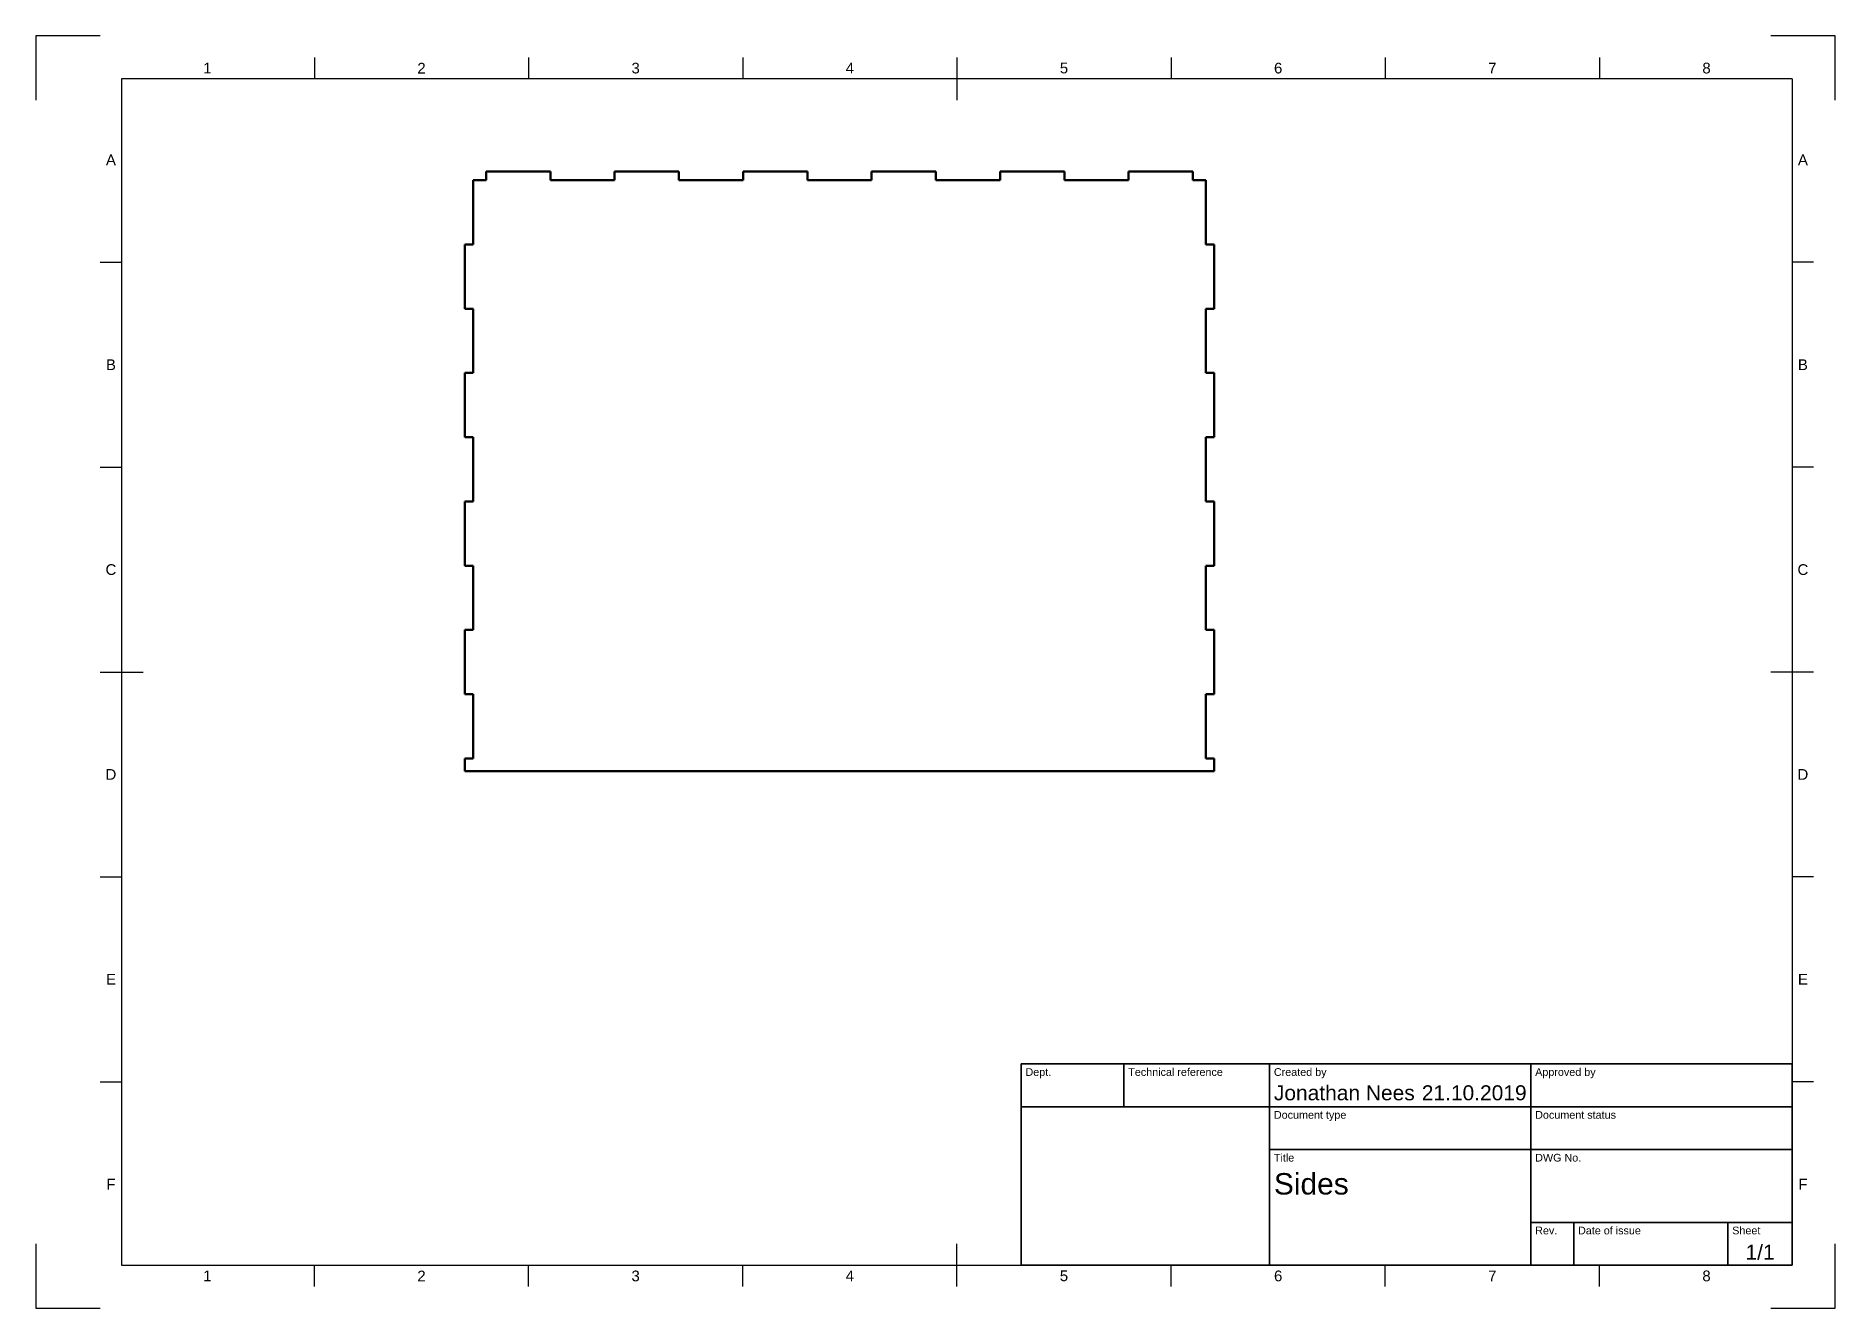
# Model space of a CAD drawing. Header units: millimetres. Extents: x 0 to 420, y 0 to 297.
import ezdxf
from ezdxf.enums import TextEntityAlignment as Align

# ---------------------------------------------------------------- set-up
doc = ezdxf.new("R2010")
doc.units = ezdxf.units.MM
doc.header["$LTSCALE"] = 0.75
for name, color, linetype, lineweight in [('Border', 7, 'Continuous', 25), ('TitleBlock', 7, 'Continuous', 35), ('Visible', 7, 'Continuous', 50)]:
    doc.layers.add(name, color=color, linetype=linetype, lineweight=lineweight)
doc.styles.add('FusionTitle', font='')
doc.styles.get('FusionTitle').set_extended_font_data('Arial Unicode MS')

# ---------------------------------------------------------------- blocks, each defined once
blk = doc.blocks.new('ISO_A3_SHEET')
at = {"layer": 'Border'}
for p, q in [((15, 297), (0, 297)), ((0, 297), (0, 282)), ((420, 297), (405, 297)), ((420, 282), (420, 297)), ((65, 292), (65, 287)), ((115, 292), (115, 287)), ((165, 292), (165, 287)), ((215, 292), (215, 282)), ((265, 292), (265, 287)), ((315, 292), (315, 287)), ((365, 292), (365, 287)), ((410, 287), (20, 287)), ((20, 287), (20, 10)), ((410, 287), (410, 10)), ((15, 244.16666), (20, 244.16666)), ((415, 244.16666), (410, 244.16666)), ((15, 196.33333), (20, 196.33333)), ((415, 196.33333), (410, 196.33333)), ((15, 148.5), (25, 148.5)), ((415, 148.5), (405, 148.5)), ((15, 100.66667), (20, 100.66667)), ((415, 100.66667), (410, 100.66667)), ((15, 52.83334), (20, 52.83334)), ((415, 52.83334), (410, 52.83334)), ((0, 15), (0, 0)), ((215, 5), (215, 15)), ((420, 0), (420, 15)), ((20, 10), (410, 10)), ((65, 5), (65, 10)), ((115, 5), (115, 10)), ((165, 5), (165, 10)), ((265, 5), (265, 10)), ((315, 5), (315, 10)), ((365, 5), (365, 10)), ((0, 0), (15, 0)), ((405, 0), (420, 0))]:
    blk.add_line(p, q, dxfattribs=at)
at = {"layer": 'Border', "style": 'FusionTitle'}
for s, p in [('1', (40, 289.5)), ('2', (90, 289.5)), ('3', (140, 289.5)), ('4', (190, 289.5)), ('5', (240, 289.5)), ('6', (290, 289.5)), ('7', (340, 289.5)), ('8', (390, 289.5)), ('A', (17.5, 268.08333)), ('A', (412.5, 268.08333)), ('B', (17.5, 220.25)), ('B', (412.5, 220.25)), ('C', (17.5, 172.41667)), ('C', (412.5, 172.41667)), ('D', (17.5, 124.58334)), ('D', (412.5, 124.58334)), ('E', (17.5, 76.75001)), ('E', (412.5, 76.75001)), ('F', (17.5, 28.91668)), ('F', (412.5, 28.91668)), ('1', (40, 7.5)), ('2', (90, 7.5)), ('3', (140, 7.5)), ('4', (190, 7.5)), ('5', (240, 7.5)), ('6', (290, 7.5)), ('7', (340, 7.5)), ('8', (390, 7.5))]:
    blk.add_text(s, height=2.5, dxfattribs=at).set_placement(p, align=Align.MIDDLE)
blk = doc.blocks.new('ISO_TITLEBLOCK')
at = {"layer": 'TitleBlock'}
for p, q in [((0, 47), (-180, 47)), ((-180, 47), (-180, 0)), ((-156, 37), (-156, 47)), ((-122, 0), (-122, 47)), ((-61, 0), (-61, 47)), ((0, 0), (0, 47)), ((-180, 37), (0, 37)), ((-122, 27), (0, 27)), ((-61, 10), (0, 10)), ((-51, 0), (-51, 10)), ((-15, 0), (-15, 10)), ((-180, 0), (0, 0))]:
    blk.add_line(p, q, dxfattribs=at)
at = {"layer": 'TitleBlock', "style": 'FusionTitle'}
for s, p in [('Dept.', (-179, 46)), ('Technical reference', (-155, 46)), ('Created by', (-121, 46)), ('Approved by', (-60, 46)), ('Document type', (-121, 36)), ('Document status', (-60, 36)), ('Title', (-121, 26)), ('DWG No.', (-60, 26)), ('Rev.', (-60, 9)), ('Date of issue', (-50, 9)), ('Sheet', (-14, 9))]:
    blk.add_text(s, height=1.8, dxfattribs=at).set_placement(p, align=Align.TOP_LEFT)
for tag, p, height in [('DEPT', (-179, 38.5), 3.5), ('TECHNICAL_REFERENCE', (-155, 38.5), 3.5), ('CREATED_BY', (-121, 38.5), 3.5), ('APPROVED_BY', (-60, 38.5), 3.5), ('DOCUMENT_TYPE', (-121, 28.5), 3.5), ('DOCUMENT_STATUS', (-60, 28.5), 3.5), ('TITLE_1', (-121, 16.5), 5), ('TITLE_2', (-121, 9), 5), ('TITLE_3', (-121, 1.5), 5), ('DATE_OF_ISSUE', (-50, 1.5), 3.5)]:
    blk.add_attdef(tag, p, '', height=height, dxfattribs=at)
for tag, p in [('CREATED_DATE', (-62, 38.5)), ('APPROVED_DATE', (-1, 38.5))]:
    blk.add_attdef(tag, text='', height=3.5, dxfattribs=at).set_placement(p, align=Align.RIGHT)
for tag, height, p in [('DRAWING_NUMBER', 5, (-30.5, 16.6)), ('REV', 3.5, (-56, 3.1)), ('SHEET', 3.5, (-7.5, 3.1))]:
    blk.add_attdef(tag, text='', height=height, dxfattribs=at).set_placement(p, align=Align.MIDDLE)

msp = doc.modelspace()

# ---------------------------------------------------------------- linework, layer by layer
at = {"layer": 'Visible', "extrusion": (0, 1, 0)}
for p, q in [((120.08587, 265.320327, 1), (105.08587, 265.320327, 1)), ((105.08587, 265.320327, 1), (105.08587, 263.320327, 1)), ((120.08587, 263.320327, 1), (120.08587, 265.320327, 1)), ((150.08587, 265.320327, 1), (135.08587, 265.320327, 1)), ((135.08587, 265.320327, 1), (135.08587, 263.320327, 1)), ((150.08587, 263.320327, 1), (150.08587, 265.320327, 1)), ((165.08587, 265.320327, 1), (165.08587, 263.320327, 1)), ((180.08587, 265.320327, 1), (165.08587, 265.320327, 1)), ((180.08587, 263.320327, 1), (180.08587, 265.320327, 1)), ((195.08587, 265.320327, 1), (195.08587, 263.320327, 1)), ((210.08587, 265.320327, 1), (195.08587, 265.320327, 1)), ((210.08587, 263.320327, 1), (210.08587, 265.320327, 1)), ((225.08587, 265.320327, 1), (225.08587, 263.320327, 1)), ((240.08587, 265.320327, 1), (225.08587, 265.320327, 1)), ((240.08587, 263.320327, 1), (240.08587, 265.320327, 1)), ((255.08587, 265.320327, 1), (255.08587, 263.320327, 1)), ((270.08587, 265.320327, 1), (255.08587, 265.320327, 1)), ((270.08587, 263.320327, 1), (270.08587, 265.320327, 1)), ((105.08587, 263.320327, 1), (102.08587, 263.320327, 1)), ((102.08587, 263.320327, 1), (102.08587, 248.320327, 1)), ((135.08587, 263.320327, 1), (120.08587, 263.320327, 1)), ((165.08587, 263.320327, 1), (150.08587, 263.320327, 1)), ((195.08587, 263.320327, 1), (180.08587, 263.320327, 1)), ((225.08587, 263.320327, 1), (210.08587, 263.320327, 1)), ((255.08587, 263.320327, 1), (240.08587, 263.320327, 1)), ((273.08587, 263.320327, 1), (270.08587, 263.320327, 1)), ((273.08587, 248.320327, 1), (273.08587, 263.320327, 1)), ((102.08587, 248.320327, 1), (100.08587, 248.320327, 1)), ((100.08587, 248.320327, 1), (100.08587, 233.320327, 1)), ((275.08587, 248.320327, 1), (273.08587, 248.320327, 1)), ((275.08587, 233.320327, 1), (275.08587, 248.320327, 1)), ((100.08587, 233.320327, 1), (102.08587, 233.320327, 1)), ((102.08587, 233.320327, 1), (102.08587, 218.320327, 1)), ((273.08587, 218.320327, 1), (273.08587, 233.320327, 1)), ((273.08587, 233.320327, 1), (275.08587, 233.320327, 1)), ((102.08587, 218.320327, 1), (100.08587, 218.320327, 1)), ((100.08587, 218.320327, 1), (100.08587, 203.320327, 1)), ((275.08587, 218.320327, 1), (273.08587, 218.320327, 1)), ((275.08587, 203.320327, 1), (275.08587, 218.320327, 1)), ((100.08587, 203.320327, 1), (102.08587, 203.320327, 1)), ((102.08587, 203.320327, 1), (102.08587, 188.320327, 1)), ((273.08587, 188.320327, 1), (273.08587, 203.320327, 1)), ((273.08587, 203.320327, 1), (275.08587, 203.320327, 1)), ((102.08587, 188.320327, 1), (100.08587, 188.320327, 1)), ((100.08587, 188.320327, 1), (100.08587, 173.320327, 1)), ((275.08587, 188.320327, 1), (273.08587, 188.320327, 1)), ((275.08587, 173.320327, 1), (275.08587, 188.320327, 1)), ((100.08587, 173.320327, 1), (102.08587, 173.320327, 1)), ((102.08587, 173.320327, 1), (102.08587, 158.320327, 1)), ((273.08587, 158.320327, 1), (273.08587, 173.320327, 1)), ((273.08587, 173.320327, 1), (275.08587, 173.320327, 1)), ((102.08587, 158.320327, 1), (100.08587, 158.320327, 1)), ((100.08587, 158.320327, 1), (100.08587, 143.320327, 1)), ((275.08587, 158.320327, 1), (273.08587, 158.320327, 1)), ((275.08587, 143.320327, 1), (275.08587, 158.320327, 1)), ((100.08587, 143.320327, 1), (102.08587, 143.320327, 1)), ((102.08587, 143.320327, 1), (102.08587, 128.320327, 1)), ((273.08587, 128.320327, 1), (273.08587, 143.320327, 1)), ((273.08587, 143.320327, 1), (275.08587, 143.320327, 1)), ((102.08587, 128.320327, 1), (100.08587, 128.320327, 1)), ((100.08587, 128.320327, 1), (100.08587, 125.320327, 1)), ((275.08587, 128.320327, 1), (273.08587, 128.320327, 1)), ((275.08587, 125.320327, 1), (275.08587, 128.320327, 1)), ((100.08587, 125.320327, 1), (275.08587, 125.320327, 1))]:
    msp.add_line(p, q, dxfattribs=at)

# ---------------------------------------------------------------- block references
at = {"layer": 'Border'}
msp.add_blockref('ISO_A3_SHEET', (0, 0), dxfattribs=at)
at = {"layer": 'TitleBlock'}
msp.add_blockref('ISO_TITLEBLOCK', (410, 10), dxfattribs=at).add_auto_attribs({'CREATED_DATE': '21.10.2019', 'SHEET': '1/1', 'TITLE_1': 'Sides', 'CREATED_BY': 'Jonathan Nees'})

doc.saveas('drawing.dxf')
